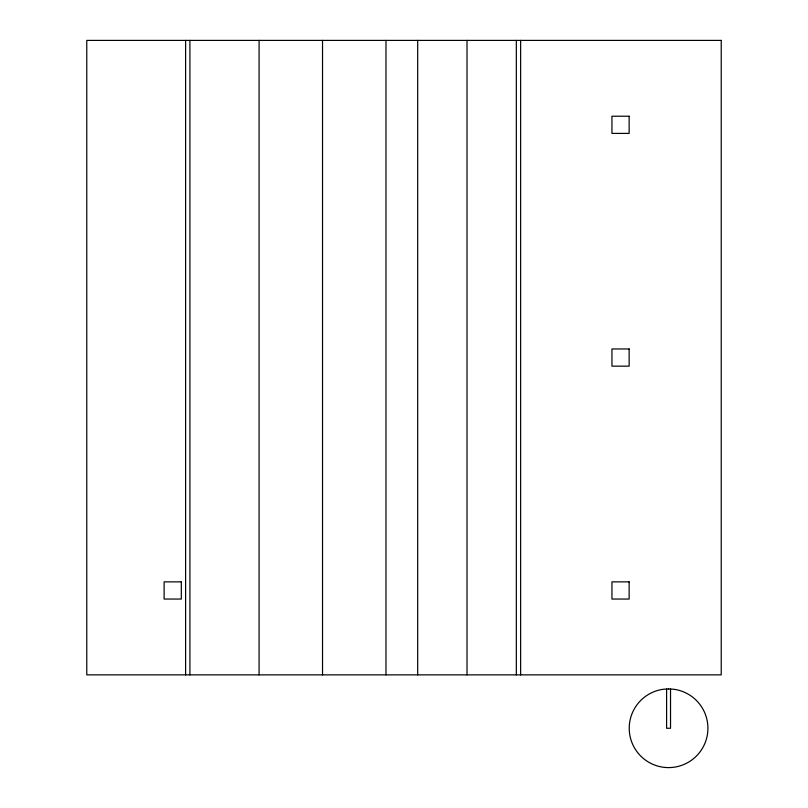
<?xml version="1.0" encoding="UTF-8"?>
<svg xmlns="http://www.w3.org/2000/svg" width="808" height="808" viewBox="0 0 808 808"><rect width="100%" height="100%" fill="white"/><g stroke="black" fill="none" stroke-linecap="round" stroke-linejoin="round"><path stroke-width="1.21" d="M670.529 689.052L670.529 728.26L666.6 728.26L666.6 689.052M520.635 40.4L520.635 674.862M516.332 40.4L516.332 674.862M467.014 40.4L467.014 674.862M417.696 40.4L417.696 674.862M385.982 40.4L385.982 674.862M322.533 40.4L322.533 674.862M259.085 40.4L259.085 674.862M189.91 40.4L189.91 674.862M185.608 40.4L185.608 674.862M668.57 688.921L663.429 689.254A39.34 39.34 0 0 0 635.391 749.4A39.34 39.34 0 0 0 701.748 749.4A39.34 39.34 0 0 0 673.7 689.254L668.57 688.921M721.231 40.4L86.769 40.4L86.769 674.862L721.231 674.862L721.231 40.4M629.139 116.221L611.949 116.221L611.949 133.411L629.139 133.411L629.139 116.221M629.139 348.965L611.949 348.965L611.949 366.155L629.139 366.155L629.139 348.965M181.315 581.861L164.125 581.861L164.125 599.051L181.315 599.051L181.315 581.861M629.139 581.861L611.949 581.861L611.949 599.051L629.139 599.051L629.139 581.861"/></g></svg>
